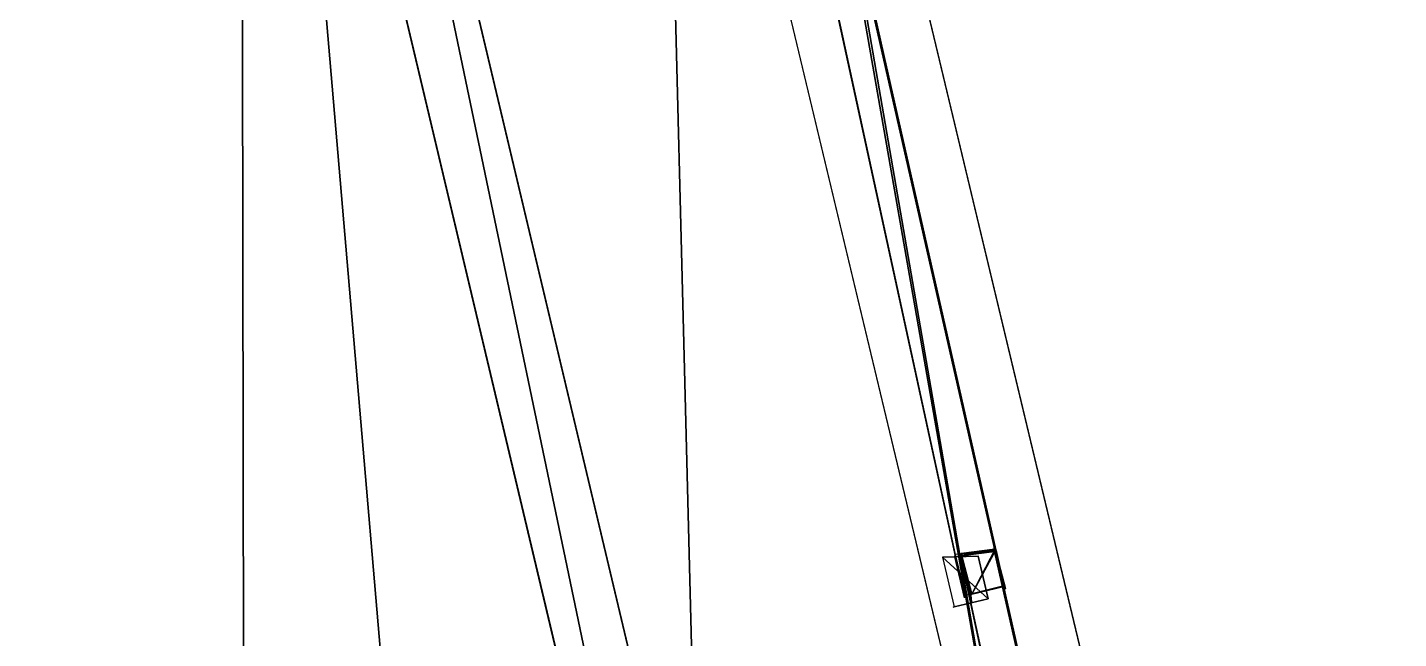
# Model space of a CAD drawing. Extents: x -324 to 583, y -546 to 160.
# Drawn here: x 200.4 to 371.2, y -51.2 to 24.9 of the extents above; entities that cross this region are included whole.
import ezdxf

# ---------------------------------------------------------------- set-up
doc = ezdxf.new("R2010")
doc.units = 0
doc.header["$MEASUREMENT"] = 0
doc.layers.get('0').update_dxf_attribs({"color": 13, "linetype": 'CONTINUOUS'})
doc.layers.add('ANNOTATIONS', color=22, linetype='CONTINUOUS')

# ---------------------------------------------------------------- blocks, each defined once
blk = doc.blocks.new('GROUP4_1')
at = {"color": 0}
for p, q in [((0, 44.39), (-46.33, 44.39)), ((-46.33, 44.39), (-46.33, 0)), ((0, 0), (0, 44.39)), ((-46.33, 0), (0, 0))]:
    blk.add_line(p, q, dxfattribs=at)
mesh = blk.add_polyface(dxfattribs=at)
corners = [(-46.33, 0), (0, 44.39), (-46.33, 44.39), (0, 0)]
mesh.append_faces([[corners[k] for k in face] for face in [(0, 1, 2), (1, 0, 3)]], dxfattribs={"vtx0": -1, "color": 0})

msp = doc.modelspace()

# ---------------------------------------------------------------- linework, layer by layer
at = {"color": 0}
for p, q in [((226.99, 150.84, 110.51), (301.9, -164.64, 110.51)), ((226.99, 150.84, 110.51), (301.9, -164.64, 110.51)), ((277.98, 150.9, -1.51), (338.82, -119.5, -1.51)), ((266.49, 147.01, 38.85), (329.85, -117.64, 38.96)), ((350.05, -129.6, 38.88), (284.65, 143.56, 38.77)), ((301.9, -164.64, 102.79), (229.7, 139.43, 102.79)), ((301.9, -164.64, 102.79), (229.7, 139.43, 102.79)), ((285.15, -132.25, -1.51), (221.81, 134.48, -1.51)), ((221.81, 134.48, 102.79), (295.27, -174.86, 102.79)), ((285.15, -132.25, -1.51), (221.81, 134.48, -1.51)), ((285.15, -132.25, -1.51), (221.81, 134.48, -1.51)), ((221.81, 134.48, 102.79), (295.27, -174.86, 102.79)), ((322.01, -44.52, 35.39), (302.63, 41.13, 34.81)), ((302.64, 41.16, 38.47), (322.05, -44.64, 39.05)), ((317.13, -46.13, -0.89), (298.32, 40.33, -1.48)), ((298.33, 40.38, 4.65), (317.14, -46.09, 5.24)), ((302.57, 40.9, 4.1), (320.99, -40.51, 3.96)), ((252.59, 4.87, 41.49), (263.72, -42.01, 41.49)), ((252.59, 4.87, 91.3), (252.59, 4.87, 41.49)), ((263.72, -42.01, 91.3), (252.59, 4.87, 91.3)), ((252.59, 4.87, 91.3), (252.59, 4.87, 41.49)), ((252.59, 4.87, 41.49), (263.72, -42.01, 41.49)), ((263.72, -42.01, 91.3), (252.59, 4.87, 91.3)), ((263.31, -40.27, 43.41), (253, 3.13, 43.41)), ((253, 3.13, 43.41), (253, 3.13, 89.38)), ((253, 3.13, 89.38), (263.31, -40.27, 89.38)), ((253, 3.13, 89.38), (263.31, -40.27, 89.38)), ((253, 3.13, 43.41), (253, 3.13, 89.38)), ((263.31, -40.27, 43.41), (253, 3.13, 43.41)), ((263.31, -40.27, 89.38), (263.31, -40.27, 43.41)), ((263.31, -40.27, 89.38), (263.31, -40.27, 43.41)), ((318.82, -40.93, 1.02), (314.38, -41.05, 1.02)), ((314.38, -41.05, -81.5), (318.82, -40.93, -81.5)), ((315.91, -41.02, -0.93), (315.99, -40.72, 38.89)), ((315.99, -40.71, 39.24), (321.06, -40.24, 38.86)), ((317.21, -45.83, 38.93), (315.99, -40.71, 39.24)), ((315.99, -40.72, 38.89), (315.99, -40.71, 39.24)), ((315.99, -40.72, 38.89), (315.99, -40.71, 39.24)), ((320.85, -40.36, -1.51), (316.62, -40.89, -1.48)), ((316.62, -40.89, -1.48), (316.63, -40.85, 4.65)), ((316.62, -40.89, -1.48), (316.63, -40.85, 4.65)), ((316.62, -40.89, -1.48), (316.63, -40.85, 4.65)), ((335.42, -127.36, -0.89), (316.62, -40.89, -1.48)), ((316.75, -41.45, -1.24), (316.62, -40.89, -1.48)), ((316.63, -40.85, 4.65), (316.7, -40.59, 38.33)), ((316.63, -40.85, 4.65), (316.7, -40.59, 38.33)), ((316.63, -40.85, 4.65), (335.44, -127.31, 5.24)), ((316.7, -40.59, 38.33), (320.94, -40.06, 38.31)), ((316.7, -40.59, 38.33), (320.94, -40.06, 38.17)), ((316.7, -40.59, 38.33), (320.94, -40.06, 38.17)), ((316.7, -40.59, 38.33), (320.94, -40.06, 38.17)), ((316.7, -40.59, 38.33), (318.05, -45.68, 38.23)), ((316.7, -40.59, 38.33), (317.94, -45.8, 38.37)), ((318.82, -40.93, -49.19), (318.87, -40.92, 1.04)), ((318.82, -40.93, -49.19), (318.82, -40.93, 1.02)), ((318.82, -40.93, -81.5), (318.82, -40.93, -81.26)), ((318.82, -40.93, -81.26), (320.09, -46.24, -81.16)), ((318.82, -40.93, -49.19), (320.09, -46.24, -49.56)), ((320.09, -46.24, -49.19), (318.82, -40.93, -49.19)), ((318.82, -40.93, -49.19), (320.09, -46.24, -49.56)), ((320.09, -46.24, 1.02), (318.82, -40.93, 1.02)), ((320.09, -46.24, -49.19), (318.82, -40.93, -49.19)), ((318.82, -40.93, -49.19), (318.82, -40.93, 1.02)), ((320.93, -40.05, 38.17), (320.81, -39.53, 38.17)), ((320.83, -39.67, 31.04), (320.83, -39.7, 27.31)), ((320.93, -40.05, 38.17), (320.83, -39.67, 31.04)), ((320.83, -39.67, 31.04), (320.94, -40.06, 38.17)), ((320.93, -40.05, 38.17), (320.83, -39.67, 31.04)), ((320.83, -39.67, 31.04), (320.84, -39.75, 27.38)), ((320.83, -39.67, 31.04), (320.94, -40.06, 38.17)), ((320.83, -39.67, 31.04), (320.94, -40.06, 38.17)), ((320.93, -40.05, 38.17), (320.83, -39.67, 31.04)), ((320.84, -39.75, 27.38), (322.21, -45.05, 27.41)), ((320.84, -39.75, 27.38), (320.85, -40.26, 3.55)), ((320.93, -40.09, 34.81), (320.84, -39.75, 27.38)), ((320.93, -40.09, 34.81), (320.84, -39.75, 27.38)), ((320.86, -40.33, 3.55), (320.85, -40.26, 3.55)), ((320.85, -40.36, -1.48), (320.85, -40.36, -1.51)), ((320.85, -40.36, -1.48), (320.86, -40.36, -0.81)), ((320.87, -40.32, 4.1), (320.86, -40.33, 3.55)), ((320.87, -40.32, 4.1), (320.86, -40.33, 3.55)), ((320.87, -40.32, 4.1), (320.86, -40.33, 3.55)), ((320.87, -40.32, 4.1), (320.86, -40.33, 3.55)), ((320.86, -40.33, 3.55), (320.86, -40.35, -0.25)), ((320.86, -40.33, 3.55), (320.86, -40.35, -0.25)), ((320.86, -40.33, 3.55), (320.86, -40.35, -0.25)), ((320.86, -40.35, -0.25), (320.86, -40.36, -0.81)), ((320.86, -40.35, -0.25), (320.86, -40.36, -0.81)), ((320.86, -40.35, -0.25), (320.86, -40.36, -0.81)), ((320.86, -40.36, -0.81), (321.96, -44.99, -0.78)), ((320.86, -40.36, -0.81), (339.27, -121.77, -0.95)), ((320.87, -40.32, 4.1), (339.28, -121.73, 3.96)), ((320.94, -40.06, 38.17), (320.93, -40.05, 38.17)), ((320.94, -40.06, 38.47), (320.93, -40.05, 38.17)), ((320.94, -40.06, 38.17), (320.93, -40.05, 38.17)), ((320.94, -40.06, 38.47), (320.93, -40.05, 38.17)), ((320.94, -40.06, 38.17), (320.93, -40.05, 38.17)), ((320.94, -40.06, 38.47), (320.93, -40.05, 38.17)), ((320.93, -40.09, 35.12), (320.94, -40.06, 38.17)), ((320.93, -40.09, 35.12), (320.94, -40.06, 38.17)), ((320.93, -40.09, 35.12), (320.94, -40.06, 38.17)), ((320.93, -40.09, 35.12), (320.94, -40.06, 38.17)), ((320.93, -40.09, 35.12), (320.93, -40.09, 34.81)), ((320.93, -40.09, 35.12), (320.93, -40.09, 34.81)), ((322.02, -44.77, 27.72), (320.93, -40.09, 35.12)), ((322.02, -44.77, 27.72), (320.93, -40.09, 35.12)), ((320.93, -40.09, 35.12), (320.93, -40.09, 34.81)), ((340.31, -125.74, 35.39), (320.93, -40.09, 34.81)), ((320.93, -40.09, 35.12), (320.93, -40.09, 34.81)), ((320.94, -40.06, 38.17), (322.23, -44.97, 38.2)), ((320.98, -40.25, 38.17), (320.94, -40.06, 38.47)), ((320.98, -40.25, 38.17), (320.94, -40.06, 38.17)), ((320.94, -40.06, 38.17), (320.94, -40.06, 38.31)), ((320.98, -40.25, 38.17), (320.94, -40.06, 38.47)), ((320.98, -40.25, 38.17), (320.94, -40.06, 38.17)), ((320.94, -40.06, 38.17), (320.94, -40.06, 38.31)), ((320.94, -40.06, 38.31), (320.94, -40.06, 38.47)), ((320.94, -40.06, 38.17), (320.94, -40.06, 38.31)), ((320.94, -40.06, 38.31), (320.94, -40.06, 38.47)), ((320.98, -40.25, 38.17), (320.94, -40.06, 38.17)), ((320.94, -40.06, 38.17), (320.94, -40.06, 38.31)), ((320.94, -40.06, 38.31), (320.94, -40.06, 38.47)), ((320.98, -40.25, 38.17), (320.94, -40.06, 38.17)), ((320.94, -40.06, 38.17), (320.94, -40.06, 38.31)), ((320.94, -40.06, 38.31), (320.94, -40.06, 38.47)), ((322.04, -44.7, 38.2), (320.98, -40.25, 38.17)), ((322.04, -44.7, 38.2), (320.98, -40.25, 38.17)), ((320.98, -40.54, -0.95), (320.99, -40.51, 3.96)), ((320.98, -40.54, -0.95), (320.99, -40.51, 3.96)), ((320.98, -40.54, -0.97), (320.98, -40.55, -1.24)), ((320.98, -40.54, -0.96), (320.98, -40.54, -0.97)), ((320.98, -40.54, -0.96), (320.98, -40.54, -0.95)), ((320.98, -40.55, -1.24), (321.97, -44.94, -1.21)), ((320.99, -40.51, 3.96), (321.04, -40.33, 28.19)), ((321.05, -40.3, 31.6), (321.06, -40.26, 36.44)), ((322.03, -44.54, 38.89), (321.06, -40.24, 38.86)), ((321.06, -40.26, 36.44), (321.06, -40.24, 38.86)), ((321.7, -43.13, 36.46), (321.06, -40.26, 36.44)), ((263.72, -42.01, 41.49), (263.72, -42.01, 91.3)), ((263.72, -42.01, 41.49), (263.72, -42.01, 91.3)), ((314.38, -41.05, -81.5), (315.85, -47.25, -81.5)), ((314.38, -41.05, -10.41), (314.38, -41.05, -81.5)), ((314.38, -41.05, -8.92), (314.38, -41.05, -10.41)), ((314.38, -41.05, 1.02), (314.38, -41.05, -8.92)), ((320.09, -46.24, -8.92), (314.38, -41.05, -8.92)), ((314.38, -41.05, -8.92), (314.38, -41.05, -10.41)), ((314.38, -41.05, -10.41), (314.38, -41.05, -81.5)), ((314.38, -41.05, -81.5), (320.09, -46.24, -81.5)), ((317.13, -46.13, -0.89), (315.91, -41.02, -0.93)), ((317.99, -46.66, -1.21), (316.75, -41.45, -1.24)), ((322.05, -44.66, 36.47), (321.7, -43.13, 36.46)), ((317.14, -46.09, 5.24), (317.13, -46.13, -0.89)), ((317.14, -46.09, 5.24), (317.13, -46.13, -0.89)), ((317.15, -46.05, 9.79), (317.14, -46.09, 5.24)), ((317.21, -45.83, 38.93), (317.15, -46.05, 9.79)), ((322.05, -44.64, 38.89), (317.21, -45.83, 38.93)), ((317.94, -45.8, 38.37), (317.99, -46.66, -1.21)), ((322.14, -44.58, 38.19), (318.05, -45.68, 38.23)), ((322.04, -44.7, 38.2), (318.05, -45.68, 38.23)), ((321.96, -44.99, -0.78), (322.02, -44.78, 27.41)), ((321.97, -44.94, -0.91), (322.04, -44.67, 35.39)), ((321.97, -44.94, -0.93), (321.97, -44.94, -0.91)), ((321.97, -44.94, -1.21), (321.97, -44.94, -0.93)), ((322.04, -44.67, 35.39), (322.01, -44.52, 35.39)), ((322.05, -44.67, 35.65), (322.01, -44.52, 35.39)), ((322.05, -44.67, 35.65), (322.01, -44.52, 35.39)), ((322.04, -44.67, 35.39), (322.01, -44.52, 35.39)), ((322.02, -44.75, 31.07), (322.04, -44.7, 38.2)), ((322.02, -44.77, 27.72), (322.02, -44.75, 31.07)), ((322.02, -44.78, 27.41), (322.02, -44.77, 27.72)), ((322.05, -44.64, 39.05), (322.03, -44.54, 38.89)), ((322.05, -44.64, 38.89), (322.03, -44.54, 38.89)), ((322.05, -44.64, 38.89), (322.03, -44.54, 38.89)), ((322.05, -44.64, 39.05), (322.03, -44.54, 38.89)), ((322.05, -44.64, 38.89), (322.03, -44.54, 38.89)), ((322.05, -44.67, 35.65), (322.04, -44.67, 35.39)), ((322.05, -44.64, 39.05), (322.05, -44.64, 38.89)), ((322.05, -44.66, 36.47), (322.05, -44.67, 35.65)), ((322.23, -44.97, 38.2), (322.21, -45.05, 27.41)), ((315.73, -47.28, -81.26), (315.85, -47.25, -81.25)), ((315.85, -47.25, -49.2), (315.73, -47.28, -49.19)), ((315.73, -47.28, -49.19), (315.73, -47.28, -81.26)), ((315.85, -47.25, -49.56), (320.09, -46.24, -49.56)), ((315.85, -47.25, -81.25), (320.09, -46.24, -81.16)), ((320.09, -46.24, -8.92), (315.85, -47.25, -8.92)), ((320.09, -46.24, -49.56), (315.85, -47.25, -49.2)), ((320.09, -46.24, -49.56), (315.85, -47.25, -49.2)), ((315.85, -47.25, -49.56), (320.09, -46.24, -49.56)), ((315.85, -47.25, -81.5), (315.85, -47.25, -81.25)), ((315.85, -47.25, -81.25), (315.85, -47.25, -49.56)), ((315.85, -47.25, -49.2), (315.85, -47.25, -8.92)), ((315.85, -47.25, -81.25), (315.85, -47.25, -49.56)), ((315.85, -47.25, -49.56), (315.85, -47.25, -49.2)), ((315.85, -47.25, -49.56), (315.85, -47.25, -49.2)), ((317.13, -46.13, -0.89), (317.13, -46.13, -0.89)), ((320.09, -46.24, -81.16), (320.09, -46.24, -69.23)), ((320.09, -46.24, -69.23), (320.09, -46.24, -49.56)), ((320.09, -46.24, -49.56), (320.09, -46.24, -49.19)), ((320.09, -46.24, -49.56), (320.09, -46.24, -49.19)), ((320.09, -46.24, -81.5), (320.09, -46.24, -81.16)), ((320.09, -46.24, -81.16), (320.09, -46.24, -69.23)), ((320.09, -46.24, -69.23), (320.09, -46.24, -49.56)), ((320.09, -46.24, -69.23), (320.09, -46.24, -49.56)), ((320.09, -46.24, -81.16), (320.09, -46.24, -69.23)), ((320.09, -46.24, -49.56), (320.09, -46.24, -49.19)), ((320.09, -46.24, -8.92), (320.09, -46.24, 1.02))]:
    msp.add_line(p, q, dxfattribs=at)
at = {"color": 47}
msp.add_line((286.87, -139.48, -25.77), (221.12, 137.4, -25.77), dxfattribs=at)
at = {"color": 17}
for p, q in [((302.56, 40.86, -0.81), (320.98, -40.54, -0.95)), ((321.06, -40.24, 38.86), (315.99, -40.72, 38.89)), ((318.05, -45.68, 38.23), (320.94, -40.06, 38.17)), ((318.05, -45.68, 38.23), (320.94, -40.06, 38.17)), ((318.82, -40.93, -81.26), (318.82, -40.93, -49.19)), ((318.82, -40.93, -81.26), (318.82, -40.93, -49.19)), ((320.81, -39.53, 38.17), (320.83, -39.67, 31.04)), ((320.93, -40.09, 34.81), (320.87, -40.32, 4.1)), ((320.93, -40.09, 34.81), (320.87, -40.32, 4.1)), ((320.93, -40.09, 34.81), (320.87, -40.32, 4.1)), ((320.93, -40.09, 34.81), (322.02, -44.78, 27.41)), ((320.93, -40.09, 34.81), (322.02, -44.78, 27.41)), ((320.94, -40.06, 38.47), (340.35, -125.86, 39.05)), ((322.02, -44.75, 31.07), (320.98, -40.25, 38.17)), ((322.02, -44.75, 31.07), (320.98, -40.25, 38.17)), ((322.01, -44.52, 35.39), (321.04, -40.33, 28.19)), ((321.7, -43.13, 36.46), (321.05, -40.3, 31.6)), ((322.03, -44.54, 38.89), (321.7, -43.13, 36.46)), ((322.03, -44.54, 38.89), (321.7, -43.13, 36.46)), ((322.05, -44.64, 38.89), (322.05, -44.66, 36.47)), ((322.05, -44.64, 38.89), (322.05, -44.66, 36.47)), ((320.09, -46.24, -49.19), (320.09, -46.24, -8.92)), ((320.09, -46.24, -49.19), (320.09, -46.24, -8.92)), ((320.09, -46.24, -49.19), (320.09, -46.24, -8.92))]:
    msp.add_line(p, q, dxfattribs=at)

# ---------------------------------------------------------------- block references
at = {"layer": 'ANNOTATIONS', "color": 9, "extrusion": (0.972945, 0.231036, 1.36432e-17), "xscale": 0.9400000000000002, "yscale": 1.01, "zscale": 0.7819420000000011}
msp.add_blockref('GROUP4_1', (-55.94, 43.98, 246.88), dxfattribs=at)

# ---------------------------------------------------------------- meshes
at = {"color": 17}
mesh = msp.add_polyface(dxfattribs=at)
corners = [(329.85, -117.64, 38.96), (282.59, 152.19, 38.76), (266.49, 147.01, 38.85), (284.65, 143.56, 38.77), (350.05, -129.6, 38.88), (333.7, -133.73, 38.97), (333.95, -134.79, 38.97)]
mesh.append_faces([[corners[k] for k in face] for face in [(0, 1, 2), (4, 5, 6)]], dxfattribs={"vtx0": -1, "color": 17})
mesh.append_faces([[corners[k] for k in face] for face in [(1, 0, 3), (3, 0, 4)]], dxfattribs={"vtx0": -1, "vtx1": -1, "color": 17})
mesh.append_faces([[corners[k] for k in face] for face in [(4, 0, 5)]], dxfattribs={"vtx0": -1, "vtx2": -1, "color": 17})
at = {"color": 8}
mesh = msp.add_polyface(dxfattribs=at)
corners = [(226.99, 150.84, 110.51), (144.1, 131.16, 150.84), (165.46, -123.5, 150.84)]
mesh.append_faces([[corners[k] for k in face] for face in [(0, 1, 2)]], dxfattribs={"color": 8})
mesh = msp.add_polyface(dxfattribs=at)
corners = [(347.75, -357.71, 110.51), (259.17, -225.98, 128.75), (227.84, -386.18, 150.84), (324.92, -261.56, 110.51), (226.99, 150.84, 110.51), (165.46, -123.5, 150.84), (301.9, -164.64, 110.51)]
mesh.append_faces([[corners[k] for k in face] for face in [(1, 0, 3), (2, 4, 5), (4, 1, 6)]], dxfattribs={"vtx0": -1, "color": 8})
mesh.append_faces([[corners[k] for k in face] for face in [(0, 1, 2)]], dxfattribs={"vtx0": -1, "vtx1": -1, "color": 8})
mesh.append_faces([[corners[k] for k in face] for face in [(4, 2, 1)]], dxfattribs={"vtx0": -1, "vtx1": -1, "vtx2": -1, "color": 8})
at = {"color": 0}
mesh = msp.add_polyface(dxfattribs=at)
corners = [(277.98, 150.9, -1.51), (221.81, 134.48, -1.51), (221.12, 137.4, -1.51), (285.15, -132.25, -1.51), (338.82, -119.5, -1.51)]
mesh.append_faces([[corners[k] for k in face] for face in [(0, 1, 2), (3, 0, 4)]], dxfattribs={"vtx0": -1, "color": 0})
mesh.append_faces([[corners[k] for k in face] for face in [(1, 0, 3)]], dxfattribs={"vtx0": -1, "vtx1": -1, "color": 0})
at = {"color": 253}
mesh = msp.add_polyface(dxfattribs=at)
corners = [(229.7, 139.43, 102.79), (301.9, -164.64, 110.51), (301.9, -164.64, 102.79), (226.99, 150.84, 110.51), (226.99, 150.84, 102.79)]
mesh.append_faces([[corners[k] for k in face] for face in [(0, 1, 2), (3, 0, 4)]], dxfattribs={"vtx0": -1, "color": 253})
mesh.append_faces([[corners[k] for k in face] for face in [(1, 0, 3)]], dxfattribs={"vtx0": -1, "vtx1": -1, "color": 253})
at = {"color": 0}
mesh = msp.add_polyface(dxfattribs=at)
corners = [(229.7, 139.43, 102.79), (221.81, 134.48, 102.79), (221.12, 137.4, 102.79), (295.27, -174.86, 102.79), (301.9, -164.64, 102.79), (368.93, -157.37, 102.79), (369.27, -148.64, 102.79), (371.22, -156.83, 102.79)]
mesh.append_faces([[corners[k] for k in face] for face in [(0, 1, 2), (5, 6, 7)]], dxfattribs={"vtx0": -1, "color": 0})
mesh.append_faces([[corners[k] for k in face] for face in [(1, 0, 3), (3, 4, 5)]], dxfattribs={"vtx0": -1, "vtx1": -1, "color": 0})
mesh.append_faces([[corners[k] for k in face] for face in [(3, 0, 4), (5, 4, 6)]], dxfattribs={"vtx0": -1, "vtx2": -1, "color": 0})
at = {"color": 47}
mesh = msp.add_polyface(dxfattribs=at)
corners = [(-280.72, 18.23, 0), (218.84, 136.85, -1.51), (-280.72, 18.23, -13), (-277.8, 18.92, 0), (221.12, 137.4, -1.51), (221.12, 137.4, -25.77)]
mesh.append_faces([[corners[k] for k in face] for face in [(1, 0, 3), (2, 4, 5)]], dxfattribs={"vtx0": -1, "color": 47})
mesh.append_faces([[corners[k] for k in face] for face in [(0, 1, 2), (4, 2, 1)]], dxfattribs={"vtx0": -1, "vtx1": -1, "color": 47})
at = {"color": 43}
mesh = msp.add_polyface(dxfattribs=at)
corners = [(101.73, 109.04, 44.57), (143.1, 118.87, 43.5), (51.86, 97.2, 44.57), (143.1, 118.87, 93.31), (101.73, 109.04, 93.88), (182.09, 128.13, 93.31), (-277.8, 18.92, 103.27), (-226.54, 31.09, 42.94), (-277.8, 18.92, 0), (-226.54, 31.09, 92.25), (-176.68, 42.93, 92.25), (-102.29, 60.6, 92.6), (-64.53, 69.57, 92.6), (51.86, 97.2, 93.88), (218.84, 136.85, 102.79), (0.42, 84.99, 103.27), (218.84, 136.85, -1.51), (182.09, 128.13, 43.5), (-176.68, 42.93, 42.94), (-64.53, 69.57, 67.04), (-102.29, 60.6, 67.04)]
mesh.append_faces([[corners[k] for k in face] for face in [(14, 6, 15)]], dxfattribs={"vtx0": -1, "color": 43})
mesh.append_faces([[corners[k] for k in face] for face in [(0, 1, 2), (3, 4, 5), (6, 7, 8), (7, 6, 9), (9, 6, 10), (11, 6, 12), (13, 6, 4), (16, 17, 14), (18, 8, 7), (17, 18, 1), (2, 19, 13), (19, 2, 20), (20, 10, 11)]], dxfattribs={"vtx0": -1, "vtx1": -1, "color": 43})
mesh.append_faces([[corners[k] for k in face] for face in [(10, 6, 11), (12, 6, 13), (4, 6, 14), (17, 8, 18), (14, 5, 4), (18, 2, 1), (2, 18, 20)]], dxfattribs={"vtx0": -1, "vtx1": -1, "vtx2": -1, "color": 43})
mesh.append_faces([[corners[k] for k in face] for face in [(0, 3, 1), (3, 0, 4), (17, 16, 8), (14, 17, 5), (13, 19, 12), (20, 18, 10)]], dxfattribs={"vtx0": -1, "vtx2": -1, "color": 43})
at = {"color": 47}
mesh = msp.add_polyface(dxfattribs=at)
corners = [(221.12, 137.4, -25.77), (286.87, -139.48, -1.51), (286.87, -139.48, -25.77), (285.15, -132.25, -1.51), (247.1, 28, -10.34), (247.1, 28, -2.07), (243.75, 42.11, -10.34), (221.81, 134.48, -1.51), (221.12, 137.4, -1.51), (243.75, 42.11, -2.07)]
mesh.append_faces([[corners[k] for k in face] for face in [(0, 1, 2), (7, 0, 8)]], dxfattribs={"vtx0": -1, "color": 47})
mesh.append_faces([[corners[k] for k in face] for face in [(1, 0, 3), (4, 0, 6)]], dxfattribs={"vtx0": -1, "vtx1": -1, "color": 47})
mesh.append_faces([[corners[k] for k in face] for face in [(3, 0, 4), (6, 0, 7)]], dxfattribs={"vtx0": -1, "vtx1": -1, "vtx2": -1, "color": 47})
mesh.append_faces([[corners[k] for k in face] for face in [(3, 4, 5), (5, 7, 3), (7, 5, 9), (7, 9, 6)]], dxfattribs={"vtx0": -1, "vtx2": -1, "color": 47})
at = {"color": 43}
mesh = msp.add_polyface(dxfattribs=at)
corners = [(286.87, -139.48, -1.51), (292.86, -164.73, 37.99), (294.88, -173.24, -1.51), (278.28, -103.33, 37.99), (285.15, -132.25, -1.51), (221.81, 134.48, -1.51), (263.72, -42.01, 41.49), (278.28, -103.33, 87.8), (252.59, 4.87, 41.49), (239.64, 59.42, 41.49), (252.59, 4.87, 91.3), (228.51, 106.3, 41.49), (228.51, 106.3, 91.3), (295.27, -174.86, 102.79), (292.86, -164.73, 87.8), (221.81, 134.48, 102.79), (263.72, -42.01, 91.3), (239.64, 59.42, 91.3)]
mesh.append_faces([[corners[k] for k in face] for face in [(0, 1, 2), (1, 0, 3), (3, 6, 7), (6, 5, 8), (8, 9, 10), (9, 5, 11), (11, 5, 12), (13, 14, 15), (14, 2, 1), (16, 7, 6), (17, 10, 9), (15, 12, 5)]], dxfattribs={"vtx0": -1, "vtx1": -1, "color": 43})
mesh.append_faces([[corners[k] for k in face] for face in [(3, 5, 6), (8, 5, 9), (15, 7, 16), (15, 10, 17)]], dxfattribs={"vtx0": -1, "vtx1": -1, "vtx2": -1, "color": 43})
mesh.append_faces([[corners[k] for k in face] for face in [(3, 0, 4), (3, 4, 5), (14, 13, 2), (15, 14, 7), (15, 16, 10), (15, 17, 12)]], dxfattribs={"vtx0": -1, "vtx2": -1, "color": 43})
at = {"color": 17}
mesh = msp.add_polyface(dxfattribs=at)
corners = [(322.01, -44.52, 35.39), (322.05, -44.66, 36.47), (322.05, -44.67, 35.65), (322.05, -44.64, 38.89), (322.03, -44.54, 38.89), (302.64, 41.16, 38.47), (322.05, -44.64, 39.05), (302.64, 41.16, 38.31), (302.64, 41.16, 38.17), (302.63, 41.13, 34.81), (302.63, 41.13, 35.12)]
mesh.append_faces([[corners[k] for k in face] for face in [(0, 1, 2), (4, 5, 6), (8, 9, 10)]], dxfattribs={"vtx0": -1, "color": 17})
mesh.append_faces([[corners[k] for k in face] for face in [(1, 0, 3), (3, 0, 4), (5, 0, 7), (7, 0, 8)]], dxfattribs={"vtx0": -1, "vtx1": -1, "color": 17})
mesh.append_faces([[corners[k] for k in face] for face in [(5, 4, 0)]], dxfattribs={"vtx0": -1, "vtx1": -1, "vtx2": -1, "color": 17})
mesh.append_faces([[corners[k] for k in face] for face in [(8, 0, 9)]], dxfattribs={"vtx0": -1, "vtx2": -1, "color": 17})
at = {"color": 0}
mesh = msp.add_polyface(dxfattribs=at)
corners = [(317.14, -46.09, 5.24), (298.32, 40.33, -1.48), (317.13, -46.13, -0.89), (298.33, 40.38, 4.65)]
mesh.append_faces([[corners[k] for k in face] for face in [(0, 1, 2), (1, 0, 3)]], dxfattribs={"vtx0": -1, "color": 0})
at = {"color": 17}
mesh = msp.add_polyface(dxfattribs=at)
corners = [(302.56, 40.86, -0.81), (320.99, -40.51, 3.96), (320.98, -40.54, -0.95), (302.57, 40.9, 3.55), (302.57, 40.9, 4.1), (302.56, 40.87, -0.25)]
mesh.append_faces([[corners[k] for k in face] for face in [(0, 1, 2), (1, 3, 4), (3, 0, 5)]], dxfattribs={"vtx0": -1, "color": 17})
mesh.append_faces([[corners[k] for k in face] for face in [(1, 0, 3)]], dxfattribs={"vtx0": -1, "vtx1": -1, "vtx2": -1, "color": 17})
at = {"color": 253}
mesh = msp.add_polyface(dxfattribs=at)
corners = [(263.72, -42.01, 41.49), (263.31, -40.27, 43.41), (263.72, -42.01, 91.3), (252.59, 4.87, 41.49), (253, 3.13, 43.41), (263.31, -40.27, 89.38), (252.59, 4.87, 91.3), (253, 3.13, 89.38)]
mesh.append_faces([[corners[k] for k in face] for face in [(0, 1, 2), (1, 3, 4), (2, 5, 6), (5, 2, 1), (6, 4, 3)]], dxfattribs={"vtx0": -1, "vtx1": -1, "color": 253})
mesh.append_faces([[corners[k] for k in face] for face in [(1, 0, 3), (6, 5, 7), (6, 7, 4)]], dxfattribs={"vtx0": -1, "vtx2": -1, "color": 253})
at = {"color": 0}
mesh = msp.add_polyface(dxfattribs=at)
corners = [(263.31, -40.27, 43.41), (263.19, -39.76, 43.98), (263.31, -40.27, 89.38), (253, 3.13, 43.41), (263.19, -39.76, 88.81), (253.13, 2.62, 43.98), (253, 3.13, 89.38), (253.13, 2.62, 88.81)]
mesh.append_faces([[corners[k] for k in face] for face in [(0, 1, 2), (1, 3, 5)]], dxfattribs={"vtx0": -1, "vtx1": -1, "color": 0})
mesh.append_faces([[corners[k] for k in face] for face in [(1, 0, 3), (2, 1, 4), (5, 3, 6), (4, 6, 2), (6, 4, 7), (6, 7, 5)]], dxfattribs={"vtx0": -1, "vtx2": -1, "color": 0})
at = {"color": 17}
mesh = msp.add_polyface(dxfattribs=at)
corners = [(314.38, -41.05, -10.41), (318.82, -40.93, -81.5), (314.38, -41.05, -81.5), (318.82, -40.93, -81.26), (318.82, -40.93, -49.19), (318.82, -40.93, 1.02), (314.38, -41.05, -8.92), (314.38, -41.05, 1.02)]
mesh.append_faces([[corners[k] for k in face] for face in [(0, 1, 2), (5, 6, 7)]], dxfattribs={"vtx0": -1, "color": 17})
mesh.append_faces([[corners[k] for k in face] for face in [(1, 0, 3), (3, 0, 4), (4, 0, 5)]], dxfattribs={"vtx0": -1, "vtx1": -1, "color": 17})
mesh.append_faces([[corners[k] for k in face] for face in [(5, 0, 6)]], dxfattribs={"vtx0": -1, "vtx2": -1, "color": 17})
at = {"color": 0}
mesh = msp.add_polyface(dxfattribs=at)
corners = [(317.13, -46.13, -0.89), (315.91, -41.02, -0.93), (317.13, -46.13, -0.89), (317.14, -46.09, 5.24), (317.15, -46.05, 9.79), (317.21, -45.83, 38.93), (315.99, -40.72, 38.89), (315.99, -40.71, 39.24)]
mesh.append_faces([[corners[k] for k in face] for face in [(0, 1, 2), (6, 5, 7)]], dxfattribs={"vtx0": -1, "color": 0})
mesh.append_faces([[corners[k] for k in face] for face in [(1, 5, 6)]], dxfattribs={"vtx0": -1, "vtx1": -1, "color": 0})
mesh.append_faces([[corners[k] for k in face] for face in [(1, 0, 3), (1, 3, 4), (1, 4, 5)]], dxfattribs={"vtx0": -1, "vtx2": -1, "color": 0})
at = {"color": 17}
mesh = msp.add_polyface(dxfattribs=at)
corners = [(315.99, -40.71, 39.24), (321.06, -40.24, 38.86), (315.99, -40.72, 38.89)]
mesh.append_faces([[corners[k] for k in face] for face in [(0, 1, 2)]], dxfattribs={"color": 17})
at = {"color": 0}
mesh = msp.add_polyface(dxfattribs=at)
corners = [(320.85, -40.36, -1.48), (316.62, -40.89, -1.48), (320.85, -40.36, -1.51), (320.86, -40.36, -0.81), (316.63, -40.85, 4.65), (320.86, -40.35, -0.25), (320.86, -40.33, 3.55), (320.87, -40.32, 4.1), (320.93, -40.09, 34.81), (316.7, -40.59, 38.33), (320.93, -40.09, 35.12), (320.94, -40.06, 38.17)]
mesh.append_faces([[corners[k] for k in face] for face in [(0, 1, 2), (9, 10, 11)]], dxfattribs={"vtx0": -1, "color": 0})
mesh.append_faces([[corners[k] for k in face] for face in [(1, 3, 4), (4, 8, 9)]], dxfattribs={"vtx0": -1, "vtx1": -1, "color": 0})
mesh.append_faces([[corners[k] for k in face] for face in [(1, 0, 3), (4, 3, 5), (4, 5, 6), (4, 6, 7), (4, 7, 8), (9, 8, 10)]], dxfattribs={"vtx0": -1, "vtx2": -1, "color": 0})
at = {"color": 17}
mesh = msp.add_polyface(dxfattribs=at)
corners = [(316.75, -41.45, -1.24), (317.94, -45.8, 38.37), (317.99, -46.66, -1.21), (316.7, -40.59, 38.33), (316.63, -40.85, 4.65), (316.62, -40.89, -1.48)]
mesh.append_faces([[corners[k] for k in face] for face in [(0, 1, 2), (4, 0, 5)]], dxfattribs={"vtx0": -1, "color": 17})
mesh.append_faces([[corners[k] for k in face] for face in [(1, 0, 3), (3, 0, 4)]], dxfattribs={"vtx0": -1, "vtx1": -1, "color": 17})
at = {"color": 0}
mesh = msp.add_polyface(dxfattribs=at)
corners = [(335.44, -127.31, 5.24), (316.62, -40.89, -1.48), (335.42, -127.36, -0.89), (316.63, -40.85, 4.65)]
mesh.append_faces([[corners[k] for k in face] for face in [(0, 1, 2), (1, 0, 3)]], dxfattribs={"vtx0": -1, "color": 0})
mesh = msp.add_polyface(dxfattribs=at)
corners = [(316.7, -40.59, 38.33), (320.94, -40.06, 38.17), (320.94, -40.06, 38.31)]
mesh.append_faces([[corners[k] for k in face] for face in [(0, 1, 2)]], dxfattribs={"color": 0})
at = {"color": 17}
mesh = msp.add_polyface(dxfattribs=at)
corners = [(320.94, -40.06, 38.17), (316.7, -40.59, 38.33), (318.05, -45.68, 38.23)]
mesh.append_faces([[corners[k] for k in face] for face in [(0, 1, 2)]], dxfattribs={"color": 17})
mesh = msp.add_polyface(dxfattribs=at)
corners = [(318.05, -45.68, 38.23), (320.98, -40.25, 38.17), (320.94, -40.06, 38.17), (322.04, -44.7, 38.2)]
mesh.append_faces([[corners[k] for k in face] for face in [(0, 1, 2), (1, 0, 3)]], dxfattribs={"vtx0": -1, "color": 17})
mesh = msp.add_polyface(dxfattribs=at)
corners = [(318.82, -40.93, -81.26), (320.09, -46.24, -69.23), (320.09, -46.24, -81.16), (320.09, -46.24, -49.56), (318.82, -40.93, -49.19)]
mesh.append_faces([[corners[k] for k in face] for face in [(0, 1, 2), (3, 0, 4)]], dxfattribs={"vtx0": -1, "color": 17})
mesh.append_faces([[corners[k] for k in face] for face in [(1, 0, 3)]], dxfattribs={"vtx0": -1, "vtx1": -1, "color": 17})
at = {"color": 0}
mesh = msp.add_polyface(dxfattribs=at)
corners = [(318.82, -40.93, -49.19), (320.09, -46.24, -49.19), (320.09, -46.24, -49.56)]
mesh.append_faces([[corners[k] for k in face] for face in [(0, 1, 2)]], dxfattribs={"color": 0})
at = {"color": 17}
mesh = msp.add_polyface(dxfattribs=at)
corners = [(318.82, -40.93, -49.19), (320.09, -46.24, -8.92), (320.09, -46.24, -49.19), (320.09, -46.24, 1.02), (318.82, -40.93, 1.02)]
mesh.append_faces([[corners[k] for k in face] for face in [(0, 1, 2), (3, 0, 4)]], dxfattribs={"vtx0": -1, "color": 17})
mesh.append_faces([[corners[k] for k in face] for face in [(1, 0, 3)]], dxfattribs={"vtx0": -1, "vtx1": -1, "color": 17})
mesh = msp.add_polyface(dxfattribs=at)
corners = [(320.81, -39.53, 38.17), (320.93, -40.05, 38.17), (320.83, -39.67, 31.04)]
mesh.append_faces([[corners[k] for k in face] for face in [(0, 1, 2)]], dxfattribs={"color": 17})
at = {"color": 0}
mesh = msp.add_polyface(dxfattribs=at)
corners = [(320.83, -39.67, 31.04), (320.94, -40.06, 38.17), (320.93, -40.05, 38.17)]
mesh.append_faces([[corners[k] for k in face] for face in [(0, 1, 2)]], dxfattribs={"color": 0})
at = {"color": 17}
mesh = msp.add_polyface(dxfattribs=at)
corners = [(320.84, -39.75, 27.38), (320.93, -40.09, 35.12), (320.93, -40.09, 34.81), (320.94, -40.06, 38.17), (320.83, -39.67, 31.04)]
mesh.append_faces([[corners[k] for k in face] for face in [(0, 1, 2), (3, 0, 4)]], dxfattribs={"vtx0": -1, "color": 17})
mesh.append_faces([[corners[k] for k in face] for face in [(1, 0, 3)]], dxfattribs={"vtx0": -1, "vtx1": -1, "color": 17})
at = {"color": 0}
mesh = msp.add_polyface(dxfattribs=at)
corners = [(320.83, -39.67, 31.04), (320.94, -40.06, 38.31), (320.94, -40.06, 38.17), (320.93, -40.05, 38.17), (320.94, -40.06, 38.47)]
mesh.append_faces([[corners[k] for k in face] for face in [(0, 1, 2), (1, 3, 4)]], dxfattribs={"vtx0": -1, "color": 0})
mesh.append_faces([[corners[k] for k in face] for face in [(1, 0, 3)]], dxfattribs={"vtx0": -1, "vtx2": -1, "color": 0})
at = {"color": 17}
mesh = msp.add_polyface(dxfattribs=at)
corners = [(320.85, -40.26, 3.55), (320.87, -40.32, 4.1), (320.86, -40.33, 3.55), (320.93, -40.09, 34.81), (320.84, -39.75, 27.38)]
mesh.append_faces([[corners[k] for k in face] for face in [(0, 1, 2), (3, 0, 4)]], dxfattribs={"vtx0": -1, "color": 17})
mesh.append_faces([[corners[k] for k in face] for face in [(1, 0, 3)]], dxfattribs={"vtx0": -1, "vtx1": -1, "color": 17})
mesh = msp.add_polyface(dxfattribs=at)
corners = [(320.86, -40.36, -0.81), (322.02, -44.78, 27.41), (321.96, -44.99, -0.78), (320.86, -40.33, 3.55), (320.93, -40.09, 34.81), (320.86, -40.35, -0.25), (320.87, -40.32, 4.1)]
mesh.append_faces([[corners[k] for k in face] for face in [(0, 1, 2), (3, 0, 5), (4, 3, 6)]], dxfattribs={"vtx0": -1, "color": 17})
mesh.append_faces([[corners[k] for k in face] for face in [(1, 3, 4)]], dxfattribs={"vtx0": -1, "vtx1": -1, "color": 17})
mesh.append_faces([[corners[k] for k in face] for face in [(1, 0, 3)]], dxfattribs={"vtx0": -1, "vtx1": -1, "vtx2": -1, "color": 17})
mesh = msp.add_polyface(dxfattribs=at)
corners = [(320.86, -40.36, -0.81), (339.28, -121.73, 3.96), (339.27, -121.77, -0.95), (320.86, -40.33, 3.55), (320.87, -40.32, 4.1), (320.86, -40.35, -0.25)]
mesh.append_faces([[corners[k] for k in face] for face in [(0, 1, 2), (1, 3, 4), (3, 0, 5)]], dxfattribs={"vtx0": -1, "color": 17})
mesh.append_faces([[corners[k] for k in face] for face in [(1, 0, 3)]], dxfattribs={"vtx0": -1, "vtx1": -1, "vtx2": -1, "color": 17})
at = {"color": 0}
mesh = msp.add_polyface(dxfattribs=at)
corners = [(320.93, -40.05, 38.17), (320.94, -40.06, 38.31), (320.94, -40.06, 38.17), (320.94, -40.06, 38.47)]
mesh.append_faces([[corners[k] for k in face] for face in [(0, 1, 2), (1, 0, 3)]], dxfattribs={"vtx0": -1, "color": 0})
at = {"color": 17}
mesh = msp.add_polyface(dxfattribs=at)
corners = [(320.93, -40.09, 35.12), (322.02, -44.75, 31.07), (322.02, -44.77, 27.72), (320.98, -40.25, 38.17), (320.94, -40.06, 38.17)]
mesh.append_faces([[corners[k] for k in face] for face in [(0, 1, 2), (3, 0, 4)]], dxfattribs={"vtx0": -1, "color": 17})
mesh.append_faces([[corners[k] for k in face] for face in [(1, 0, 3)]], dxfattribs={"vtx0": -1, "vtx1": -1, "color": 17})
mesh = msp.add_polyface(dxfattribs=at)
corners = [(340.31, -125.74, 35.39), (340.34, -125.88, 36.47), (340.34, -125.89, 35.65), (340.35, -125.86, 38.89), (340.33, -125.77, 38.89), (320.94, -40.06, 38.47), (340.35, -125.86, 39.05), (320.94, -40.06, 38.31), (320.94, -40.06, 38.17), (320.93, -40.09, 34.81), (320.93, -40.09, 35.12)]
mesh.append_faces([[corners[k] for k in face] for face in [(0, 1, 2), (4, 5, 6), (8, 9, 10)]], dxfattribs={"vtx0": -1, "color": 17})
mesh.append_faces([[corners[k] for k in face] for face in [(1, 0, 3), (3, 0, 4), (5, 0, 7), (7, 0, 8)]], dxfattribs={"vtx0": -1, "vtx1": -1, "color": 17})
mesh.append_faces([[corners[k] for k in face] for face in [(5, 4, 0)]], dxfattribs={"vtx0": -1, "vtx1": -1, "vtx2": -1, "color": 17})
mesh.append_faces([[corners[k] for k in face] for face in [(8, 0, 9)]], dxfattribs={"vtx0": -1, "vtx2": -1, "color": 17})
mesh = msp.add_polyface(dxfattribs=at)
corners = [(320.93, -40.09, 34.81), (322.02, -44.77, 27.72), (322.02, -44.78, 27.41), (320.93, -40.09, 35.12)]
mesh.append_faces([[corners[k] for k in face] for face in [(0, 1, 2), (1, 0, 3)]], dxfattribs={"vtx0": -1, "color": 17})
at = {"color": 0}
mesh = msp.add_polyface(dxfattribs=at)
corners = [(320.98, -40.25, 38.17), (320.94, -40.06, 38.31), (320.94, -40.06, 38.47), (320.94, -40.06, 38.17)]
mesh.append_faces([[corners[k] for k in face] for face in [(0, 1, 2), (1, 0, 3)]], dxfattribs={"vtx0": -1, "color": 0})
at = {"color": 17}
mesh = msp.add_polyface(dxfattribs=at)
corners = [(320.98, -40.25, 38.17), (322.04, -44.7, 38.2), (322.02, -44.75, 31.07)]
mesh.append_faces([[corners[k] for k in face] for face in [(0, 1, 2)]], dxfattribs={"color": 17})
mesh = msp.add_polyface(dxfattribs=at)
corners = [(320.98, -40.55, -1.24), (321.97, -44.94, -0.93), (321.97, -44.94, -1.21), (321.97, -44.94, -0.91), (322.04, -44.67, 35.39), (322.01, -44.52, 35.39), (320.98, -40.54, -0.97), (321.04, -40.33, 28.19), (320.98, -40.54, -0.96), (320.98, -40.54, -0.95), (320.99, -40.51, 3.96)]
mesh.append_faces([[corners[k] for k in face] for face in [(0, 1, 2), (7, 9, 10)]], dxfattribs={"vtx0": -1, "color": 17})
mesh.append_faces([[corners[k] for k in face] for face in [(1, 0, 3), (3, 0, 4), (4, 0, 5), (5, 6, 7)]], dxfattribs={"vtx0": -1, "vtx1": -1, "color": 17})
mesh.append_faces([[corners[k] for k in face] for face in [(5, 0, 6), (7, 6, 8), (7, 8, 9)]], dxfattribs={"vtx0": -1, "vtx2": -1, "color": 17})
mesh = msp.add_polyface(dxfattribs=at)
corners = [(321.7, -43.13, 36.46), (321.06, -40.24, 38.86), (322.03, -44.54, 38.89), (321.06, -40.26, 36.44)]
mesh.append_faces([[corners[k] for k in face] for face in [(0, 1, 2), (1, 0, 3)]], dxfattribs={"vtx0": -1, "color": 17})
at = {"color": 0}
mesh = msp.add_polyface(dxfattribs=at)
corners = [(320.09, -46.24, -81.16), (314.38, -41.05, -81.5), (320.09, -46.24, -81.5), (314.38, -41.05, -10.41), (320.09, -46.24, -69.23), (320.09, -46.24, -49.56), (320.09, -46.24, -49.19), (320.09, -46.24, -8.92), (314.38, -41.05, -8.92)]
mesh.append_faces([[corners[k] for k in face] for face in [(0, 1, 2), (3, 7, 8)]], dxfattribs={"vtx0": -1, "color": 0})
mesh.append_faces([[corners[k] for k in face] for face in [(1, 0, 3)]], dxfattribs={"vtx0": -1, "vtx1": -1, "color": 0})
mesh.append_faces([[corners[k] for k in face] for face in [(3, 0, 4), (3, 4, 5), (3, 5, 6), (3, 6, 7)]], dxfattribs={"vtx0": -1, "vtx2": -1, "color": 0})
at = {"color": 17}
mesh = msp.add_polyface(dxfattribs=at)
corners = [(321.7, -43.13, 36.46), (322.05, -44.64, 38.89), (322.05, -44.66, 36.47), (322.03, -44.54, 38.89)]
mesh.append_faces([[corners[k] for k in face] for face in [(0, 1, 2), (1, 0, 3)]], dxfattribs={"vtx0": -1, "color": 17})
at = {"color": 0}
mesh = msp.add_polyface(dxfattribs=at)
corners = [(322.01, -44.52, 35.39), (322.05, -44.67, 35.65), (322.04, -44.67, 35.39)]
mesh.append_faces([[corners[k] for k in face] for face in [(0, 1, 2)]], dxfattribs={"color": 0})
mesh = msp.add_polyface(dxfattribs=at)
corners = [(322.03, -44.54, 38.89), (322.05, -44.64, 39.05), (322.05, -44.64, 38.89)]
mesh.append_faces([[corners[k] for k in face] for face in [(0, 1, 2)]], dxfattribs={"color": 0})
mesh = msp.add_polyface(dxfattribs=at)
corners = [(315.85, -47.25, -81.25), (315.73, -47.28, -49.19), (315.73, -47.28, -81.26), (315.85, -47.25, -49.56), (315.85, -47.25, -49.2)]
mesh.append_faces([[corners[k] for k in face] for face in [(0, 1, 2), (1, 3, 4)]], dxfattribs={"vtx0": -1, "color": 0})
mesh.append_faces([[corners[k] for k in face] for face in [(1, 0, 3)]], dxfattribs={"vtx0": -1, "vtx2": -1, "color": 0})
at = {"color": 17}
mesh = msp.add_polyface(dxfattribs=at)
corners = [(320.09, -46.24, -81.16), (315.85, -47.25, -49.56), (315.85, -47.25, -81.25), (320.09, -46.24, -69.23), (320.09, -46.24, -49.56)]
mesh.append_faces([[corners[k] for k in face] for face in [(0, 1, 2), (1, 3, 4)]], dxfattribs={"vtx0": -1, "color": 17})
mesh.append_faces([[corners[k] for k in face] for face in [(1, 0, 3)]], dxfattribs={"vtx0": -1, "vtx2": -1, "color": 17})
mesh = msp.add_polyface(dxfattribs=at)
corners = [(320.09, -46.24, -49.19), (315.85, -47.25, -49.2), (320.09, -46.24, -49.56), (315.85, -47.25, -8.92), (320.09, -46.24, -8.92)]
mesh.append_faces([[corners[k] for k in face] for face in [(0, 1, 2), (3, 0, 4)]], dxfattribs={"vtx0": -1, "color": 17})
mesh.append_faces([[corners[k] for k in face] for face in [(1, 0, 3)]], dxfattribs={"vtx0": -1, "vtx1": -1, "color": 17})
at = {"color": 0}
mesh = msp.add_polyface(dxfattribs=at)
corners = [(315.85, -47.25, -49.2), (315.85, -47.25, -49.56), (320.09, -46.24, -49.56)]
mesh.append_faces([[corners[k] for k in face] for face in [(0, 1, 2)]], dxfattribs={"color": 0})

doc.saveas('drawing.dxf')
